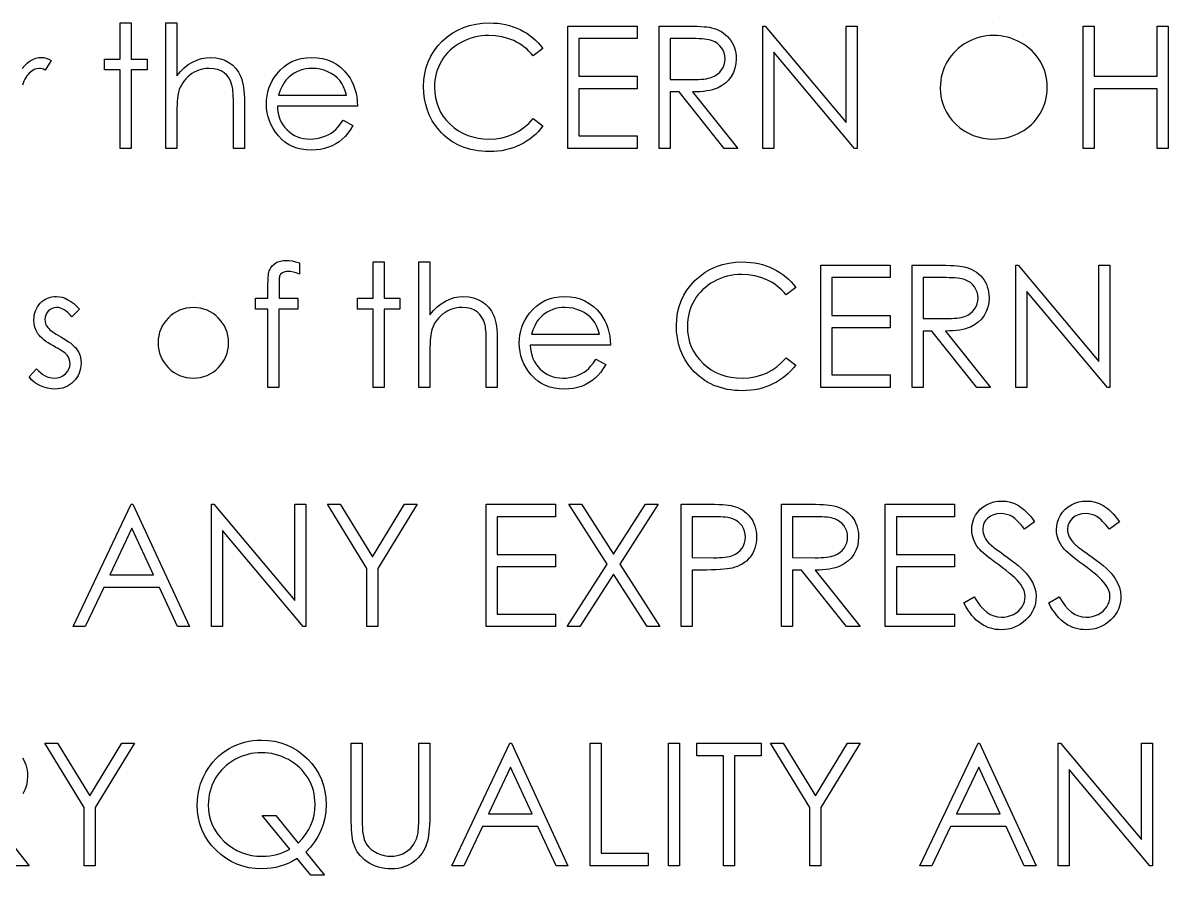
# Model space of a CAD drawing. Header units: millimetres. Extents: x -115 to 178, y -25 to 102.
# Drawn here: x 45.21 to 77.92, y 70.6 to 94.96 of the extents above; entities that cross this region are included whole.
import ezdxf

# ---------------------------------------------------------------- set-up
doc = ezdxf.new("R2010")
doc.units = ezdxf.units.MM

msp = doc.modelspace()

# ---------------------------------------------------------------- linework, layer by layer
at = {"color": 7, "linetype": 'Continuous'}
for p, q in [((72.918, 94.96), (72.918, 94.96)), ((50.08, 87.14), (50.08, 87.14))]:
    msp.add_line(p, q, dxfattribs=at)
at = {"color": 7, "linetype": 'Continuous', "flags": 128}
for points in [[(47.992, 94.96), (48.306, 94.96), (48.306, 94.96), (48.306, 93.928), (48.306, 93.928), (48.755, 93.928), (48.755, 93.928), (48.755, 93.614), (48.755, 93.614), (48.306, 93.614), (48.306, 93.614), (48.306, 91.37), (48.306, 91.37), (47.992, 91.37), (47.992, 91.37), (47.992, 93.614), (47.992, 93.614), (47.543, 93.614), (47.543, 93.614), (47.543, 93.928), (47.543, 93.928), (47.992, 93.928), (47.992, 93.928), (47.992, 94.96)], [(49.293, 94.96), (49.607, 94.96), (49.607, 94.96), (49.607, 93.445), (49.607, 93.445), (49.711, 93.569), (49.82, 93.676), (49.934, 93.768), (50.053, 93.841), (50.177, 93.899), (50.307, 93.94), (50.441, 93.965), (50.58, 93.973), (50.58, 93.973), (50.722, 93.964), (50.855, 93.937), (50.98, 93.892), (51.096, 93.829), (51.202, 93.75), (51.293, 93.66), (51.368, 93.556), (51.429, 93.44), (51.455, 93.375), (51.476, 93.301), (51.495, 93.219), (51.51, 93.127), (51.521, 93.027), (51.53, 92.919), (51.535, 92.802), (51.537, 92.677), (51.537, 92.677), (51.537, 91.37), (51.537, 91.37), (51.223, 91.37), (51.223, 91.37), (51.223, 92.574), (51.223, 92.574), (51.222, 92.678), (51.221, 92.773), (51.218, 92.86), (51.214, 92.937), (51.209, 93.005), (51.202, 93.064), (51.195, 93.115), (51.186, 93.156), (51.186, 93.156), (51.148, 93.273), (51.098, 93.376), (51.035, 93.462), (50.958, 93.533), (50.869, 93.588), (50.768, 93.627), (50.653, 93.651), (50.525, 93.659), (50.525, 93.659), (50.449, 93.656), (50.376, 93.647), (50.303, 93.632), (50.234, 93.611), (50.166, 93.583), (50.101, 93.55), (50.037, 93.51), (49.975, 93.464), (49.917, 93.414), (49.865, 93.361), (49.817, 93.305), (49.774, 93.246), (49.737, 93.184), (49.705, 93.12), (49.677, 93.052), (49.656, 92.982), (49.656, 92.982), (49.644, 92.93), (49.635, 92.869), (49.626, 92.799), (49.619, 92.717), (49.614, 92.627), (49.61, 92.526), (49.608, 92.416), (49.607, 92.295), (49.607, 92.295), (49.607, 91.37), (49.607, 91.37), (49.293, 91.37), (49.293, 91.37), (49.293, 94.96)], [(60.062, 94.228), (59.788, 94.018), (59.788, 94.018), (59.728, 94.087), (59.666, 94.153), (59.6, 94.214), (59.532, 94.27), (59.461, 94.322), (59.387, 94.37), (59.31, 94.413), (59.23, 94.453), (59.063, 94.518), (58.889, 94.564), (58.706, 94.592), (58.516, 94.601), (58.516, 94.601), (58.411, 94.598), (58.307, 94.589), (58.205, 94.573), (58.106, 94.551), (58.008, 94.523), (57.913, 94.49), (57.82, 94.449), (57.728, 94.403), (57.639, 94.351), (57.557, 94.295), (57.479, 94.235), (57.406, 94.17), (57.338, 94.101), (57.275, 94.028), (57.218, 93.951), (57.165, 93.869), (57.118, 93.784), (57.078, 93.697), (57.044, 93.607), (57.016, 93.514), (56.994, 93.418), (56.979, 93.321), (56.969, 93.22), (56.966, 93.117), (56.966, 93.117), (56.973, 92.962), (56.994, 92.814), (57.029, 92.672), (57.078, 92.538), (57.14, 92.409), (57.217, 92.287), (57.308, 92.171), (57.412, 92.062), (57.527, 91.964), (57.65, 91.877), (57.78, 91.805), (57.916, 91.746), (58.061, 91.699), (58.212, 91.666), (58.371, 91.646), (58.537, 91.64), (58.537, 91.64), (58.72, 91.649), (58.896, 91.676), (59.063, 91.722), (59.224, 91.786), (59.376, 91.868), (59.521, 91.968), (59.658, 92.086), (59.788, 92.223), (59.788, 92.223), (60.062, 92.015), (60.062, 92.015), (59.995, 91.93), (59.924, 91.849), (59.849, 91.774), (59.769, 91.704), (59.686, 91.638), (59.598, 91.578), (59.506, 91.523), (59.411, 91.472), (59.312, 91.427), (59.211, 91.389), (59.106, 91.356), (58.998, 91.328), (58.888, 91.307), (58.774, 91.293), (58.659, 91.284), (58.54, 91.281), (58.54, 91.281), (58.427, 91.283), (58.317, 91.291), (58.21, 91.302), (58.106, 91.319), (58.005, 91.34), (57.908, 91.367), (57.813, 91.398), (57.721, 91.434), (57.632, 91.474), (57.547, 91.52), (57.464, 91.57), (57.384, 91.625), (57.308, 91.685), (57.234, 91.749), (57.163, 91.818), (57.096, 91.893), (57.096, 91.893), (56.992, 92.025), (56.902, 92.165), (56.825, 92.311), (56.763, 92.464), (56.715, 92.623), (56.68, 92.789), (56.659, 92.961), (56.652, 93.141), (56.652, 93.141), (56.661, 93.329), (56.686, 93.51), (56.728, 93.683), (56.787, 93.849), (56.862, 94.007), (56.954, 94.157), (57.063, 94.3), (57.189, 94.435), (57.328, 94.558), (57.475, 94.665), (57.63, 94.755), (57.794, 94.829), (57.967, 94.887), (58.148, 94.927), (58.338, 94.952), (58.535, 94.96), (58.535, 94.96), (58.656, 94.957), (58.774, 94.948), (58.888, 94.933), (58.999, 94.912), (59.108, 94.885), (59.214, 94.852), (59.317, 94.812), (59.417, 94.767), (59.513, 94.717), (59.605, 94.662), (59.692, 94.601), (59.775, 94.537), (59.853, 94.467), (59.928, 94.392), (59.997, 94.312), (60.062, 94.228)], [(60.78, 94.87), (62.755, 94.87), (62.755, 94.87), (62.755, 94.511), (62.755, 94.511), (61.094, 94.511), (61.094, 94.511), (61.094, 93.435), (61.094, 93.435), (62.755, 93.435), (62.755, 93.435), (62.755, 93.076), (62.755, 93.076), (61.094, 93.076), (61.094, 93.076), (61.094, 91.729), (61.094, 91.729), (62.755, 91.729), (62.755, 91.729), (62.755, 91.37), (62.755, 91.37), (60.78, 91.37), (60.78, 91.37), (60.78, 94.87)], [(63.383, 94.87), (64.083, 94.87), (64.083, 94.87), (64.224, 94.87), (64.353, 94.868), (64.469, 94.863), (64.574, 94.859), (64.667, 94.852), (64.749, 94.844), (64.819, 94.834), (64.876, 94.823), (64.876, 94.823), (64.953, 94.802), (65.026, 94.777), (65.095, 94.746), (65.16, 94.71), (65.222, 94.669), (65.28, 94.622), (65.335, 94.571), (65.385, 94.514), (65.432, 94.454), (65.472, 94.389), (65.505, 94.322), (65.533, 94.251), (65.554, 94.177), (65.57, 94.1), (65.579, 94.019), (65.582, 93.934), (65.582, 93.934), (65.573, 93.795), (65.547, 93.665), (65.504, 93.543), (65.444, 93.429), (65.367, 93.327), (65.276, 93.238), (65.169, 93.162), (65.049, 93.099), (64.981, 93.073), (64.909, 93.05), (64.829, 93.031), (64.744, 93.015), (64.652, 93.003), (64.554, 92.994), (64.451, 92.988), (64.341, 92.986), (64.341, 92.986), (65.627, 91.37), (65.627, 91.37), (65.238, 91.37), (65.238, 91.37), (63.952, 92.986), (63.952, 92.986), (63.697, 92.986), (63.697, 92.986), (63.697, 91.37), (63.697, 91.37), (63.383, 91.37), (63.383, 91.37), (63.383, 94.87)], [(66.344, 91.37), (66.344, 94.87), (66.344, 94.87), (66.41, 94.87), (66.41, 94.87), (68.723, 92.116), (68.723, 92.116), (68.723, 94.87), (68.723, 94.87), (69.037, 94.87), (69.037, 94.87), (69.037, 91.37), (69.037, 91.37), (68.965, 91.37), (68.965, 91.37), (66.659, 94.119), (66.659, 94.119), (66.659, 91.37), (66.659, 91.37), (66.344, 91.37)], [(75.498, 94.87), (75.812, 94.87), (75.812, 94.87), (75.812, 93.435), (75.812, 93.435), (77.607, 93.435), (77.607, 93.435), (77.607, 94.87), (77.607, 94.87), (77.921, 94.87), (77.921, 94.87), (77.921, 91.37), (77.921, 91.37), (77.607, 91.37), (77.607, 91.37), (77.607, 93.076), (77.607, 93.076), (75.812, 93.076), (75.812, 93.076), (75.812, 91.37), (75.812, 91.37), (75.498, 91.37), (75.498, 91.37), (75.498, 94.87)], [(72.934, 94.601), (72.834, 94.598), (72.736, 94.589), (72.639, 94.573), (72.544, 94.551), (72.45, 94.523), (72.357, 94.488), (72.265, 94.448), (72.175, 94.401), (72.088, 94.349), (72.006, 94.292), (71.929, 94.231), (71.857, 94.166), (71.789, 94.096), (71.726, 94.023), (71.669, 93.944), (71.616, 93.862), (71.569, 93.776), (71.528, 93.688), (71.493, 93.597), (71.465, 93.503), (71.443, 93.408), (71.428, 93.31), (71.418, 93.21), (71.415, 93.106), (71.415, 93.106), (71.422, 92.955), (71.443, 92.81), (71.477, 92.671), (71.526, 92.538), (71.589, 92.41), (71.665, 92.289), (71.756, 92.174), (71.86, 92.065), (71.974, 91.965), (72.094, 91.879), (72.22, 91.806), (72.351, 91.746), (72.488, 91.699), (72.631, 91.666), (72.779, 91.646), (72.934, 91.64), (72.934, 91.64), (73.037, 91.643), (73.139, 91.652), (73.239, 91.667), (73.337, 91.689), (73.433, 91.716), (73.527, 91.749), (73.619, 91.789), (73.71, 91.835), (73.797, 91.886), (73.879, 91.941), (73.955, 92.001), (74.027, 92.066), (74.095, 92.135), (74.157, 92.208), (74.214, 92.286), (74.266, 92.369), (74.313, 92.455), (74.354, 92.543), (74.388, 92.634), (74.416, 92.727), (74.438, 92.822), (74.454, 92.92), (74.463, 93.02), (74.466, 93.123), (74.466, 93.123), (74.463, 93.224), (74.454, 93.324), (74.438, 93.421), (74.416, 93.515), (74.388, 93.607), (74.354, 93.696), (74.313, 93.783), (74.266, 93.868), (74.214, 93.949), (74.156, 94.026), (74.093, 94.099), (74.026, 94.168), (73.953, 94.232), (73.874, 94.293), (73.792, 94.349), (73.703, 94.401), (73.612, 94.448), (73.519, 94.488), (73.425, 94.523), (73.33, 94.551), (73.232, 94.573), (73.134, 94.589), (73.035, 94.598), (72.934, 94.601)], [(63.697, 94.511), (63.697, 93.345), (63.697, 93.345), (64.338, 93.34), (64.338, 93.34), (64.428, 93.341), (64.512, 93.344), (64.59, 93.349), (64.662, 93.356), (64.728, 93.365), (64.787, 93.376), (64.841, 93.39), (64.889, 93.405), (64.973, 93.443), (65.048, 93.49), (65.113, 93.547), (65.167, 93.614), (65.211, 93.688), (65.242, 93.766), (65.261, 93.849), (65.268, 93.935), (65.268, 93.935), (65.261, 94.019), (65.242, 94.1), (65.21, 94.176), (65.166, 94.249), (65.111, 94.314), (65.049, 94.37), (64.979, 94.415), (64.9, 94.45), (64.855, 94.465), (64.804, 94.477), (64.746, 94.488), (64.681, 94.496), (64.609, 94.503), (64.531, 94.508), (64.445, 94.511), (64.353, 94.511), (64.353, 94.511), (63.697, 94.511)], [(45.192, 93.655), (45.265, 93.744), (45.34, 93.816), (45.417, 93.873), (45.497, 93.917), (45.578, 93.948), (45.66, 93.967), (45.744, 93.973), (45.744, 93.973), (45.809, 93.967), (45.877, 93.951), (45.946, 93.924), (46.018, 93.885), (46.018, 93.885), (45.845, 93.613), (45.845, 93.613), (45.799, 93.633), (45.757, 93.648), (45.719, 93.656), (45.684, 93.659), (45.684, 93.659), (45.609, 93.651), (45.535, 93.625), (45.463, 93.583), (45.391, 93.524), (45.357, 93.489), (45.325, 93.448), (45.295, 93.403), (45.267, 93.353), (45.241, 93.299), (45.218, 93.24), (45.196, 93.176)], [(54.354, 92.178), (54.633, 92.032), (54.633, 92.032), (54.564, 91.915), (54.491, 91.809), (54.412, 91.715), (54.328, 91.634), (54.239, 91.563), (54.145, 91.502), (54.045, 91.448), (53.94, 91.404), (53.828, 91.37), (53.71, 91.345), (53.584, 91.331), (53.452, 91.326), (53.452, 91.326), (53.304, 91.332), (53.165, 91.351), (53.035, 91.382), (52.912, 91.427), (52.799, 91.483), (52.693, 91.553), (52.595, 91.635), (52.506, 91.729), (52.426, 91.832), (52.356, 91.938), (52.298, 92.047), (52.25, 92.16), (52.213, 92.276), (52.186, 92.394), (52.171, 92.517), (52.165, 92.642), (52.165, 92.642), (52.17, 92.76), (52.183, 92.875), (52.206, 92.987), (52.239, 93.095), (52.28, 93.2), (52.33, 93.302), (52.391, 93.401), (52.459, 93.496), (52.459, 93.496), (52.557, 93.608), (52.662, 93.705), (52.775, 93.787), (52.896, 93.854), (53.025, 93.906), (53.162, 93.944), (53.306, 93.965), (53.459, 93.973), (53.459, 93.973), (53.616, 93.965), (53.766, 93.941), (53.907, 93.902), (54.039, 93.848), (54.164, 93.777), (54.28, 93.69), (54.389, 93.587), (54.489, 93.47), (54.489, 93.47), (54.554, 93.378), (54.609, 93.281), (54.657, 93.178), (54.695, 93.07), (54.726, 92.956), (54.749, 92.837), (54.762, 92.712), (54.768, 92.582), (54.768, 92.582), (52.479, 92.582), (52.479, 92.582), (52.485, 92.481), (52.499, 92.384), (52.522, 92.292), (52.553, 92.206), (52.591, 92.123), (52.637, 92.046), (52.692, 91.973), (52.754, 91.904), (52.823, 91.842), (52.895, 91.788), (52.971, 91.743), (53.052, 91.706), (53.136, 91.677), (53.224, 91.657), (53.316, 91.644), (53.412, 91.64), (53.412, 91.64), (53.506, 91.643), (53.598, 91.654), (53.689, 91.673), (53.779, 91.699), (53.865, 91.732), (53.944, 91.769), (54.017, 91.811), (54.083, 91.858), (54.146, 91.915), (54.213, 91.988), (54.282, 92.075), (54.354, 92.178)], [(54.453, 92.896), (54.416, 93.02), (54.371, 93.131), (54.318, 93.228), (54.258, 93.313), (54.189, 93.387), (54.109, 93.454), (54.019, 93.512), (53.919, 93.564), (53.813, 93.606), (53.703, 93.635), (53.59, 93.653), (53.475, 93.659), (53.475, 93.659), (53.381, 93.655), (53.29, 93.644), (53.203, 93.625), (53.119, 93.599), (53.038, 93.565), (52.961, 93.524), (52.887, 93.475), (52.816, 93.419), (52.816, 93.419), (52.767, 93.373), (52.722, 93.321), (52.679, 93.264), (52.64, 93.202), (52.603, 93.133), (52.57, 93.059), (52.539, 92.981), (52.512, 92.896), (52.512, 92.896), (54.453, 92.896)], [(53.107, 88.106), (53.107, 87.779), (53.107, 87.779), (53.018, 87.813), (52.935, 87.838), (52.858, 87.853), (52.789, 87.858), (52.789, 87.858), (52.742, 87.855), (52.699, 87.848), (52.66, 87.835), (52.625, 87.818), (52.595, 87.797), (52.572, 87.775), (52.554, 87.751), (52.543, 87.726), (52.539, 87.71), (52.536, 87.689), (52.532, 87.663), (52.53, 87.631), (52.528, 87.593), (52.527, 87.551), (52.526, 87.503), (52.526, 87.45), (52.526, 87.45), (52.526, 87.095), (52.526, 87.095), (53.062, 87.095), (53.062, 87.095), (53.062, 86.781), (53.062, 86.781), (52.525, 86.781), (52.525, 86.781), (52.524, 84.537), (52.524, 84.537), (52.21, 84.537), (52.21, 84.537), (52.21, 86.781), (52.21, 86.781), (51.851, 86.781), (51.851, 86.781), (51.851, 87.095), (51.851, 87.095), (52.21, 87.095), (52.21, 87.095), (52.21, 87.504), (52.21, 87.504), (52.211, 87.572), (52.213, 87.634), (52.217, 87.691), (52.222, 87.745), (52.229, 87.792), (52.239, 87.835), (52.248, 87.872), (52.26, 87.905), (52.29, 87.962), (52.328, 88.013), (52.375, 88.059), (52.431, 88.098), (52.495, 88.13), (52.565, 88.154), (52.642, 88.167), (52.724, 88.172), (52.724, 88.172), (52.809, 88.168), (52.9, 88.156), (53, 88.135), (53.107, 88.106)], [(55.216, 88.127), (55.53, 88.127), (55.53, 88.127), (55.53, 87.095), (55.53, 87.095), (55.979, 87.095), (55.979, 87.095), (55.979, 86.781), (55.979, 86.781), (55.53, 86.781), (55.53, 86.781), (55.53, 84.537), (55.53, 84.537), (55.216, 84.537), (55.216, 84.537), (55.216, 86.781), (55.216, 86.781), (54.768, 86.781), (54.768, 86.781), (54.768, 87.095), (54.768, 87.095), (55.216, 87.095), (55.216, 87.095), (55.216, 88.127)], [(56.518, 88.127), (56.832, 88.127), (56.832, 88.127), (56.832, 86.612), (56.832, 86.612), (56.935, 86.736), (57.045, 86.843), (57.158, 86.934), (57.278, 87.008), (57.402, 87.065), (57.531, 87.107), (57.665, 87.131), (57.805, 87.14), (57.805, 87.14), (57.946, 87.131), (58.08, 87.104), (58.204, 87.058), (58.321, 86.995), (58.426, 86.917), (58.517, 86.826), (58.593, 86.723), (58.654, 86.607), (58.679, 86.542), (58.701, 86.467), (58.719, 86.385), (58.734, 86.294), (58.746, 86.194), (58.754, 86.086), (58.76, 85.969), (58.761, 85.843), (58.761, 85.843), (58.761, 84.537), (58.761, 84.537), (58.447, 84.537), (58.447, 84.537), (58.447, 85.74), (58.447, 85.74), (58.446, 85.845), (58.445, 85.94), (58.442, 86.026), (58.438, 86.104), (58.433, 86.172), (58.427, 86.231), (58.419, 86.282), (58.411, 86.322), (58.411, 86.322), (58.373, 86.44), (58.322, 86.542), (58.259, 86.629), (58.183, 86.699), (58.094, 86.755), (57.992, 86.794), (57.877, 86.818), (57.749, 86.826), (57.749, 86.826), (57.674, 86.823), (57.6, 86.814), (57.528, 86.798), (57.458, 86.777), (57.39, 86.749), (57.325, 86.716), (57.261, 86.676), (57.2, 86.631), (57.142, 86.58), (57.089, 86.528), (57.041, 86.472), (56.998, 86.413), (56.961, 86.351), (56.929, 86.286), (56.902, 86.218), (56.88, 86.148), (56.88, 86.148), (56.869, 86.097), (56.859, 86.036), (56.851, 85.965), (56.844, 85.884), (56.839, 85.794), (56.834, 85.693), (56.832, 85.583), (56.832, 85.462), (56.832, 85.462), (56.832, 84.537), (56.832, 84.537), (56.518, 84.537), (56.518, 84.537), (56.518, 88.127)], [(67.287, 87.395), (67.012, 87.185), (67.012, 87.185), (66.952, 87.254), (66.89, 87.319), (66.825, 87.38), (66.757, 87.437), (66.685, 87.489), (66.612, 87.537), (66.534, 87.58), (66.455, 87.619), (66.288, 87.684), (66.113, 87.731), (65.931, 87.759), (65.74, 87.768), (65.74, 87.768), (65.635, 87.765), (65.531, 87.755), (65.429, 87.74), (65.331, 87.718), (65.232, 87.69), (65.137, 87.656), (65.044, 87.616), (64.952, 87.569), (64.864, 87.518), (64.781, 87.462), (64.703, 87.401), (64.63, 87.337), (64.562, 87.268), (64.5, 87.195), (64.442, 87.117), (64.39, 87.036), (64.343, 86.951), (64.303, 86.863), (64.268, 86.774), (64.24, 86.68), (64.219, 86.585), (64.203, 86.488), (64.193, 86.387), (64.191, 86.284), (64.191, 86.284), (64.198, 86.129), (64.219, 85.981), (64.253, 85.839), (64.302, 85.705), (64.364, 85.575), (64.442, 85.454), (64.532, 85.338), (64.637, 85.229), (64.752, 85.13), (64.874, 85.044), (65.004, 84.972), (65.141, 84.912), (65.285, 84.866), (65.436, 84.833), (65.596, 84.813), (65.762, 84.806), (65.762, 84.806), (65.945, 84.815), (66.12, 84.843), (66.288, 84.888), (66.448, 84.952), (66.6, 85.034), (66.745, 85.134), (66.882, 85.253), (67.012, 85.39), (67.012, 85.39), (67.287, 85.181), (67.287, 85.181), (67.219, 85.097), (67.148, 85.016), (67.073, 84.941), (66.994, 84.871), (66.91, 84.805), (66.823, 84.745), (66.731, 84.689), (66.635, 84.639), (66.537, 84.594), (66.435, 84.555), (66.33, 84.522), (66.222, 84.495), (66.112, 84.474), (65.999, 84.459), (65.883, 84.45), (65.764, 84.447), (65.764, 84.447), (65.651, 84.449), (65.541, 84.457), (65.434, 84.469), (65.331, 84.486), (65.23, 84.507), (65.132, 84.534), (65.038, 84.564), (64.946, 84.6), (64.857, 84.641), (64.771, 84.686), (64.688, 84.737), (64.608, 84.792), (64.532, 84.851), (64.458, 84.916), (64.388, 84.985), (64.32, 85.059), (64.32, 85.059), (64.217, 85.192), (64.126, 85.332), (64.05, 85.477), (63.987, 85.63), (63.939, 85.789), (63.905, 85.956), (63.884, 86.128), (63.877, 86.307), (63.877, 86.307), (63.885, 86.496), (63.91, 86.677), (63.952, 86.85), (64.011, 87.016), (64.086, 87.173), (64.179, 87.324), (64.287, 87.466), (64.414, 87.602), (64.552, 87.725), (64.699, 87.832), (64.855, 87.921), (65.019, 87.996), (65.191, 88.053), (65.372, 88.094), (65.562, 88.118), (65.76, 88.127), (65.76, 88.127), (65.88, 88.124), (65.998, 88.115), (66.112, 88.1), (66.224, 88.079), (66.333, 88.052), (66.438, 88.018), (66.541, 87.979), (66.641, 87.934), (66.737, 87.884), (66.829, 87.828), (66.917, 87.768), (66.999, 87.703), (67.078, 87.633), (67.152, 87.559), (67.222, 87.479), (67.287, 87.395)], [(68.005, 88.037), (69.979, 88.037), (69.979, 88.037), (69.979, 87.678), (69.979, 87.678), (68.319, 87.678), (68.319, 87.678), (68.319, 86.601), (68.319, 86.601), (69.979, 86.601), (69.979, 86.601), (69.979, 86.242), (69.979, 86.242), (68.319, 86.242), (68.319, 86.242), (68.319, 84.896), (68.319, 84.896), (69.979, 84.896), (69.979, 84.896), (69.979, 84.537), (69.979, 84.537), (68.005, 84.537), (68.005, 84.537), (68.005, 88.037)], [(70.607, 88.037), (71.308, 88.037), (71.308, 88.037), (71.448, 88.036), (71.577, 88.034), (71.693, 88.03), (71.798, 88.025), (71.892, 88.018), (71.973, 88.01), (72.043, 88.001), (72.101, 87.989), (72.101, 87.989), (72.177, 87.969), (72.25, 87.943), (72.319, 87.912), (72.385, 87.877), (72.446, 87.835), (72.505, 87.789), (72.559, 87.738), (72.61, 87.681), (72.656, 87.621), (72.696, 87.556), (72.73, 87.489), (72.757, 87.418), (72.779, 87.344), (72.794, 87.267), (72.803, 87.185), (72.806, 87.101), (72.806, 87.101), (72.798, 86.962), (72.772, 86.831), (72.728, 86.709), (72.668, 86.596), (72.591, 86.493), (72.5, 86.404), (72.394, 86.329), (72.273, 86.266), (72.206, 86.24), (72.133, 86.217), (72.054, 86.198), (71.968, 86.182), (71.876, 86.169), (71.779, 86.16), (71.675, 86.155), (71.565, 86.153), (71.565, 86.153), (72.851, 84.537), (72.851, 84.537), (72.462, 84.537), (72.462, 84.537), (71.177, 86.153), (71.177, 86.153), (70.921, 86.153), (70.921, 86.153), (70.921, 84.537), (70.921, 84.537), (70.607, 84.537), (70.607, 84.537), (70.607, 88.037)], [(73.569, 84.537), (73.569, 88.037), (73.569, 88.037), (73.635, 88.037), (73.635, 88.037), (75.947, 85.282), (75.947, 85.282), (75.947, 88.037), (75.947, 88.037), (76.261, 88.037), (76.261, 88.037), (76.261, 84.537), (76.261, 84.537), (76.19, 84.537), (76.19, 84.537), (73.883, 87.286), (73.883, 87.286), (73.883, 84.537), (73.883, 84.537), (73.569, 84.537)], [(70.921, 87.678), (70.921, 86.511), (70.921, 86.511), (71.562, 86.507), (71.562, 86.507), (71.652, 86.507), (71.736, 86.511), (71.814, 86.516), (71.886, 86.523), (71.952, 86.532), (72.012, 86.543), (72.066, 86.556), (72.113, 86.572), (72.197, 86.61), (72.272, 86.657), (72.337, 86.714), (72.392, 86.781), (72.436, 86.855), (72.467, 86.933), (72.486, 87.016), (72.492, 87.102), (72.492, 87.102), (72.486, 87.186), (72.467, 87.267), (72.434, 87.343), (72.39, 87.415), (72.336, 87.481), (72.273, 87.537), (72.203, 87.582), (72.124, 87.617), (72.08, 87.631), (72.028, 87.644), (71.97, 87.654), (71.906, 87.663), (71.834, 87.67), (71.755, 87.675), (71.669, 87.677), (71.578, 87.678), (71.578, 87.678), (70.921, 87.678)], [(46.825, 86.776), (46.612, 86.556), (46.612, 86.556), (46.556, 86.619), (46.5, 86.674), (46.444, 86.72), (46.389, 86.758), (46.334, 86.788), (46.279, 86.809), (46.224, 86.821), (46.17, 86.826), (46.17, 86.826), (46.104, 86.819), (46.043, 86.8), (45.987, 86.767), (45.935, 86.722), (45.893, 86.668), (45.863, 86.61), (45.844, 86.548), (45.838, 86.481), (45.838, 86.481), (45.844, 86.421), (45.86, 86.363), (45.887, 86.305), (45.925, 86.249), (45.925, 86.249), (45.95, 86.221), (45.98, 86.191), (46.017, 86.16), (46.06, 86.127), (46.109, 86.094), (46.163, 86.059), (46.224, 86.023), (46.29, 85.986), (46.29, 85.986), (46.372, 85.939), (46.446, 85.894), (46.514, 85.848), (46.575, 85.803), (46.629, 85.758), (46.677, 85.714), (46.717, 85.67), (46.751, 85.627), (46.751, 85.627), (46.803, 85.536), (46.841, 85.44), (46.862, 85.339), (46.87, 85.231), (46.87, 85.231), (46.867, 85.156), (46.857, 85.083), (46.84, 85.012), (46.817, 84.946), (46.786, 84.881), (46.749, 84.82), (46.706, 84.762), (46.656, 84.707), (46.6, 84.656), (46.542, 84.613), (46.48, 84.576), (46.415, 84.546), (46.346, 84.522), (46.274, 84.506), (46.199, 84.496), (46.121, 84.492), (46.121, 84.492), (46.015, 84.498), (45.912, 84.515), (45.811, 84.544), (45.712, 84.584), (45.619, 84.635), (45.534, 84.694), (45.457, 84.762), (45.389, 84.839), (45.389, 84.839), (45.598, 85.076), (45.598, 85.076), (45.658, 85.012), (45.719, 84.958), (45.781, 84.912), (45.844, 84.874), (45.907, 84.844), (45.973, 84.823), (46.038, 84.811), (46.104, 84.806), (46.104, 84.806), (46.195, 84.814), (46.278, 84.837), (46.355, 84.875), (46.424, 84.929), (46.482, 84.993), (46.523, 85.063), (46.548, 85.137), (46.556, 85.218), (46.556, 85.218), (46.55, 85.285), (46.534, 85.348), (46.508, 85.407), (46.47, 85.462), (46.47, 85.462), (46.445, 85.489), (46.414, 85.517), (46.375, 85.548), (46.33, 85.58), (46.278, 85.614), (46.219, 85.649), (46.154, 85.686), (46.082, 85.726), (46.082, 85.726), (46.004, 85.77), (45.933, 85.814), (45.868, 85.858), (45.809, 85.902), (45.757, 85.945), (45.713, 85.988), (45.673, 86.032), (45.641, 86.075), (45.641, 86.075), (45.59, 86.164), (45.553, 86.26), (45.531, 86.361), (45.524, 86.469), (45.524, 86.469), (45.527, 86.54), (45.535, 86.607), (45.55, 86.671), (45.57, 86.733), (45.595, 86.791), (45.627, 86.847), (45.664, 86.899), (45.707, 86.948), (45.755, 86.993), (45.805, 87.032), (45.858, 87.065), (45.914, 87.092), (45.974, 87.113), (46.036, 87.128), (46.102, 87.137), (46.17, 87.14), (46.17, 87.14), (46.252, 87.134), (46.333, 87.117), (46.415, 87.089), (46.497, 87.049), (46.578, 86.997), (46.66, 86.935), (46.743, 86.861), (46.825, 86.776)], [(61.578, 85.345), (61.857, 85.198), (61.857, 85.198), (61.789, 85.081), (61.715, 84.976), (61.636, 84.882), (61.552, 84.801), (61.463, 84.73), (61.369, 84.668), (61.269, 84.615), (61.164, 84.571), (61.052, 84.536), (60.934, 84.512), (60.808, 84.497), (60.676, 84.492), (60.676, 84.492), (60.529, 84.499), (60.39, 84.518), (60.259, 84.549), (60.137, 84.593), (60.023, 84.65), (59.917, 84.719), (59.819, 84.801), (59.73, 84.896), (59.65, 84.998), (59.581, 85.104), (59.523, 85.214), (59.475, 85.327), (59.437, 85.442), (59.41, 85.561), (59.395, 85.683), (59.389, 85.809), (59.389, 85.809), (59.394, 85.927), (59.408, 86.042), (59.431, 86.153), (59.463, 86.262), (59.504, 86.367), (59.555, 86.469), (59.615, 86.568), (59.684, 86.663), (59.684, 86.663), (59.781, 86.774), (59.886, 86.872), (59.999, 86.953), (60.121, 87.021), (60.25, 87.072), (60.386, 87.11), (60.531, 87.132), (60.684, 87.14), (60.684, 87.14), (60.841, 87.132), (60.99, 87.108), (61.131, 87.069), (61.263, 87.014), (61.388, 86.943), (61.505, 86.856), (61.613, 86.754), (61.714, 86.636), (61.714, 86.636), (61.778, 86.544), (61.833, 86.448), (61.881, 86.345), (61.92, 86.237), (61.951, 86.123), (61.973, 86.004), (61.986, 85.879), (61.992, 85.749), (61.992, 85.749), (59.703, 85.749), (59.703, 85.749), (59.71, 85.648), (59.724, 85.551), (59.746, 85.459), (59.777, 85.372), (59.815, 85.29), (59.861, 85.212), (59.916, 85.139), (59.978, 85.071), (60.047, 85.009), (60.119, 84.955), (60.196, 84.909), (60.276, 84.872), (60.36, 84.844), (60.449, 84.823), (60.541, 84.811), (60.637, 84.806), (60.637, 84.806), (60.731, 84.81), (60.822, 84.821), (60.914, 84.84), (61.003, 84.866), (61.09, 84.898), (61.169, 84.936), (61.241, 84.978), (61.307, 85.025), (61.371, 85.082), (61.437, 85.155), (61.507, 85.242), (61.578, 85.345)], [(61.678, 86.063), (61.641, 86.187), (61.595, 86.298), (61.542, 86.395), (61.482, 86.479), (61.413, 86.554), (61.334, 86.62), (61.244, 86.679), (61.144, 86.73), (61.037, 86.772), (60.927, 86.802), (60.815, 86.82), (60.7, 86.826), (60.7, 86.826), (60.606, 86.822), (60.515, 86.811), (60.427, 86.792), (60.344, 86.766), (60.262, 86.732), (60.185, 86.691), (60.111, 86.642), (60.041, 86.586), (60.041, 86.586), (59.992, 86.54), (59.946, 86.488), (59.903, 86.431), (59.864, 86.368), (59.828, 86.3), (59.794, 86.226), (59.764, 86.148), (59.736, 86.063), (59.736, 86.063), (61.678, 86.063)], [(48.351, 81.204), (49.966, 77.704), (49.966, 77.704), (49.625, 77.704), (49.625, 77.704), (49.107, 78.826), (49.107, 78.826), (47.521, 78.826), (47.521, 78.826), (46.989, 77.704), (46.989, 77.704), (46.646, 77.704), (46.646, 77.704), (48.306, 81.204), (48.306, 81.204), (48.351, 81.204)], [(50.594, 77.704), (50.594, 81.204), (50.594, 81.204), (50.66, 81.204), (50.66, 81.204), (52.973, 78.449), (52.973, 78.449), (52.973, 81.204), (52.973, 81.204), (53.287, 81.204), (53.287, 81.204), (53.287, 77.704), (53.287, 77.704), (53.215, 77.704), (53.215, 77.704), (50.909, 80.452), (50.909, 80.452), (50.909, 77.704), (50.909, 77.704), (50.594, 77.704)], [(53.915, 81.204), (54.275, 81.204), (54.275, 81.204), (55.195, 79.7), (55.195, 79.7), (56.113, 81.204), (56.113, 81.204), (56.473, 81.204), (56.473, 81.204), (55.351, 79.368), (55.351, 79.368), (55.351, 77.704), (55.351, 77.704), (55.037, 77.704), (55.037, 77.704), (55.037, 79.368), (55.037, 79.368), (53.915, 81.204)], [(58.447, 81.204), (60.421, 81.204), (60.421, 81.204), (60.421, 80.845), (60.421, 80.845), (58.761, 80.845), (58.761, 80.845), (58.761, 79.768), (58.761, 79.768), (60.421, 79.768), (60.421, 79.768), (60.421, 79.409), (60.421, 79.409), (58.761, 79.409), (58.761, 79.409), (58.761, 78.063), (58.761, 78.063), (60.421, 78.063), (60.421, 78.063), (60.421, 77.704), (60.421, 77.704), (58.447, 77.704), (58.447, 77.704), (58.447, 81.204)], [(60.803, 81.204), (61.165, 81.204), (61.165, 81.204), (62.082, 79.772), (62.082, 79.772), (62.998, 81.204), (62.998, 81.204), (63.36, 81.204), (63.36, 81.204), (62.263, 79.489), (62.263, 79.489), (63.405, 77.704), (63.405, 77.704), (63.043, 77.704), (63.043, 77.704), (62.082, 79.206), (62.082, 79.206), (61.12, 77.704), (61.12, 77.704), (60.758, 77.704), (60.758, 77.704), (61.901, 79.489), (61.901, 79.489), (60.803, 81.204)], [(64.011, 81.204), (64.698, 81.204), (64.698, 81.204), (64.839, 81.203), (64.969, 81.2), (65.087, 81.196), (65.193, 81.19), (65.286, 81.183), (65.368, 81.174), (65.437, 81.164), (65.495, 81.151), (65.495, 81.151), (65.567, 81.13), (65.636, 81.104), (65.701, 81.073), (65.763, 81.038), (65.821, 80.997), (65.877, 80.951), (65.929, 80.901), (65.977, 80.846), (66.021, 80.786), (66.059, 80.723), (66.091, 80.656), (66.118, 80.585), (66.138, 80.51), (66.153, 80.433), (66.162, 80.351), (66.165, 80.265), (66.165, 80.265), (66.162, 80.179), (66.153, 80.097), (66.139, 80.018), (66.119, 79.944), (66.092, 79.873), (66.06, 79.806), (66.023, 79.743), (65.979, 79.684), (65.931, 79.63), (65.878, 79.579), (65.82, 79.534), (65.758, 79.493), (65.692, 79.457), (65.621, 79.426), (65.546, 79.399), (65.467, 79.377), (65.467, 79.377), (65.401, 79.363), (65.322, 79.351), (65.23, 79.342), (65.124, 79.334), (65.007, 79.328), (64.876, 79.323), (64.733, 79.32), (64.576, 79.319), (64.576, 79.319), (64.325, 79.319), (64.325, 79.319), (64.325, 77.704), (64.325, 77.704), (64.011, 77.704), (64.011, 77.704), (64.011, 81.204)], [(66.883, 81.204), (67.583, 81.204), (67.583, 81.204), (67.724, 81.203), (67.853, 81.201), (67.969, 81.197), (68.074, 81.192), (68.167, 81.185), (68.249, 81.177), (68.319, 81.167), (68.376, 81.156), (68.376, 81.156), (68.453, 81.136), (68.526, 81.11), (68.595, 81.079), (68.66, 81.043), (68.722, 81.002), (68.78, 80.956), (68.835, 80.904), (68.885, 80.848), (68.932, 80.787), (68.972, 80.723), (69.005, 80.656), (69.033, 80.585), (69.054, 80.51), (69.07, 80.433), (69.079, 80.352), (69.082, 80.268), (69.082, 80.268), (69.073, 80.128), (69.047, 79.998), (69.004, 79.876), (68.944, 79.762), (68.867, 79.66), (68.776, 79.571), (68.669, 79.495), (68.549, 79.433), (68.481, 79.407), (68.409, 79.384), (68.329, 79.365), (68.244, 79.349), (68.152, 79.336), (68.054, 79.327), (67.951, 79.321), (67.841, 79.319), (67.841, 79.319), (69.127, 77.704), (69.127, 77.704), (68.738, 77.704), (68.738, 77.704), (67.452, 79.319), (67.452, 79.319), (67.197, 79.319), (67.197, 79.319), (67.197, 77.704), (67.197, 77.704), (66.883, 77.704), (66.883, 77.704), (66.883, 81.204)], [(69.844, 81.204), (71.819, 81.204), (71.819, 81.204), (71.819, 80.845), (71.819, 80.845), (70.159, 80.845), (70.159, 80.845), (70.159, 79.768), (70.159, 79.768), (71.819, 79.768), (71.819, 79.768), (71.819, 79.409), (71.819, 79.409), (70.159, 79.409), (70.159, 79.409), (70.159, 78.063), (70.159, 78.063), (71.819, 78.063), (71.819, 78.063), (71.819, 77.704), (71.819, 77.704), (69.844, 77.704), (69.844, 77.704), (69.844, 81.204)], [(72.088, 78.379), (72.384, 78.556), (72.384, 78.556), (72.469, 78.42), (72.556, 78.301), (72.648, 78.201), (72.742, 78.119), (72.84, 78.055), (72.941, 78.009), (73.045, 77.982), (73.152, 77.973), (73.152, 77.973), (73.244, 77.978), (73.333, 77.993), (73.419, 78.019), (73.503, 78.054), (73.58, 78.099), (73.647, 78.15), (73.705, 78.209), (73.753, 78.274), (73.79, 78.344), (73.817, 78.416), (73.832, 78.49), (73.838, 78.566), (73.838, 78.566), (73.83, 78.653), (73.806, 78.74), (73.767, 78.825), (73.713, 78.91), (73.713, 78.91), (73.665, 78.969), (73.609, 79.032), (73.543, 79.097), (73.469, 79.166), (73.385, 79.236), (73.293, 79.311), (73.192, 79.388), (73.082, 79.468), (73.082, 79.468), (72.971, 79.547), (72.873, 79.621), (72.785, 79.689), (72.708, 79.752), (72.641, 79.809), (72.586, 79.859), (72.542, 79.905), (72.508, 79.944), (72.508, 79.944), (72.462, 80.006), (72.422, 80.069), (72.389, 80.134), (72.361, 80.2), (72.34, 80.267), (72.324, 80.336), (72.315, 80.406), (72.312, 80.477), (72.312, 80.477), (72.319, 80.588), (72.34, 80.694), (72.375, 80.795), (72.423, 80.891), (72.485, 80.979), (72.557, 81.059), (72.641, 81.127), (72.736, 81.186), (72.839, 81.233), (72.947, 81.267), (73.058, 81.287), (73.175, 81.294), (73.175, 81.294), (73.298, 81.286), (73.418, 81.262), (73.533, 81.222), (73.645, 81.167), (73.7, 81.132), (73.755, 81.09), (73.812, 81.042), (73.87, 80.987), (73.928, 80.925), (73.987, 80.857), (74.047, 80.782), (74.107, 80.701), (74.107, 80.701), (73.823, 80.486), (73.823, 80.486), (73.771, 80.552), (73.722, 80.611), (73.674, 80.665), (73.628, 80.713), (73.584, 80.755), (73.542, 80.792), (73.502, 80.822), (73.464, 80.847), (73.388, 80.885), (73.309, 80.913), (73.226, 80.929), (73.14, 80.935), (73.14, 80.935), (73.032, 80.927), (72.934, 80.902), (72.847, 80.862), (72.77, 80.806), (72.707, 80.739), (72.662, 80.664), (72.636, 80.581), (72.627, 80.491), (72.627, 80.491), (72.629, 80.435), (72.639, 80.38), (72.654, 80.325), (72.676, 80.271), (72.706, 80.217), (72.746, 80.16), (72.796, 80.101), (72.857, 80.039), (72.857, 80.039), (72.88, 80.019), (72.913, 79.992), (72.957, 79.959), (73.011, 79.919), (73.075, 79.872), (73.149, 79.818), (73.233, 79.758), (73.328, 79.691), (73.328, 79.691), (73.441, 79.607), (73.546, 79.527), (73.64, 79.448), (73.726, 79.372), (73.802, 79.298), (73.87, 79.227), (73.928, 79.157), (73.976, 79.09), (74.053, 78.958), (74.108, 78.826), (74.141, 78.694), (74.152, 78.561), (74.152, 78.561), (74.148, 78.467), (74.134, 78.376), (74.111, 78.289), (74.079, 78.204), (74.039, 78.122), (73.988, 78.043), (73.929, 77.968), (73.86, 77.896), (73.785, 77.83), (73.707, 77.773), (73.624, 77.724), (73.538, 77.685), (73.448, 77.654), (73.353, 77.632), (73.255, 77.618), (73.152, 77.614), (73.152, 77.614), (73.073, 77.617), (72.995, 77.625), (72.92, 77.639), (72.846, 77.658), (72.774, 77.683), (72.704, 77.713), (72.636, 77.749), (72.57, 77.79), (72.505, 77.838), (72.442, 77.893), (72.38, 77.956), (72.319, 78.026), (72.259, 78.103), (72.201, 78.188), (72.144, 78.279), (72.088, 78.379)], [(74.511, 78.379), (74.807, 78.556), (74.807, 78.556), (74.892, 78.42), (74.979, 78.301), (75.071, 78.201), (75.165, 78.119), (75.263, 78.055), (75.364, 78.009), (75.468, 77.982), (75.575, 77.973), (75.575, 77.973), (75.667, 77.978), (75.756, 77.993), (75.843, 78.019), (75.926, 78.054), (76.003, 78.099), (76.07, 78.15), (76.128, 78.209), (76.176, 78.274), (76.213, 78.344), (76.24, 78.416), (76.256, 78.49), (76.261, 78.566), (76.261, 78.566), (76.253, 78.653), (76.23, 78.74), (76.19, 78.825), (76.136, 78.91), (76.136, 78.91), (76.088, 78.969), (76.032, 79.032), (75.966, 79.097), (75.892, 79.166), (75.808, 79.236), (75.716, 79.311), (75.615, 79.388), (75.505, 79.468), (75.505, 79.468), (75.395, 79.547), (75.296, 79.621), (75.208, 79.689), (75.131, 79.752), (75.064, 79.809), (75.009, 79.859), (74.965, 79.905), (74.931, 79.944), (74.931, 79.944), (74.886, 80.006), (74.846, 80.069), (74.812, 80.134), (74.785, 80.2), (74.763, 80.267), (74.747, 80.336), (74.738, 80.406), (74.735, 80.477), (74.735, 80.477), (74.742, 80.588), (74.764, 80.694), (74.798, 80.795), (74.846, 80.891), (74.908, 80.979), (74.98, 81.059), (75.064, 81.127), (75.159, 81.186), (75.262, 81.233), (75.37, 81.267), (75.481, 81.287), (75.598, 81.294), (75.598, 81.294), (75.721, 81.286), (75.841, 81.262), (75.956, 81.222), (76.068, 81.167), (76.123, 81.132), (76.178, 81.09), (76.235, 81.042), (76.293, 80.987), (76.351, 80.925), (76.41, 80.857), (76.47, 80.782), (76.53, 80.701), (76.53, 80.701), (76.246, 80.486), (76.246, 80.486), (76.195, 80.552), (76.145, 80.611), (76.097, 80.665), (76.051, 80.713), (76.007, 80.755), (75.965, 80.792), (75.925, 80.822), (75.887, 80.847), (75.811, 80.885), (75.732, 80.913), (75.649, 80.929), (75.563, 80.935), (75.563, 80.935), (75.455, 80.927), (75.357, 80.902), (75.27, 80.862), (75.193, 80.806), (75.13, 80.739), (75.085, 80.664), (75.059, 80.581), (75.05, 80.491), (75.05, 80.491), (75.052, 80.435), (75.062, 80.38), (75.077, 80.325), (75.099, 80.271), (75.129, 80.217), (75.169, 80.16), (75.219, 80.101), (75.28, 80.039), (75.28, 80.039), (75.303, 80.019), (75.336, 79.992), (75.38, 79.959), (75.434, 79.919), (75.498, 79.872), (75.572, 79.818), (75.656, 79.758), (75.751, 79.691), (75.751, 79.691), (75.864, 79.607), (75.969, 79.527), (76.063, 79.448), (76.149, 79.372), (76.225, 79.298), (76.293, 79.227), (76.351, 79.157), (76.399, 79.09), (76.476, 78.958), (76.531, 78.826), (76.564, 78.694), (76.575, 78.561), (76.575, 78.561), (76.571, 78.467), (76.557, 78.376), (76.535, 78.289), (76.502, 78.204), (76.462, 78.122), (76.411, 78.043), (76.352, 77.968), (76.284, 77.896), (76.209, 77.83), (76.13, 77.773), (76.047, 77.724), (75.961, 77.685), (75.871, 77.654), (75.776, 77.632), (75.678, 77.618), (75.575, 77.614), (75.575, 77.614), (75.496, 77.617), (75.418, 77.625), (75.343, 77.639), (75.269, 77.658), (75.198, 77.683), (75.127, 77.713), (75.059, 77.749), (74.993, 77.79), (74.928, 77.838), (74.865, 77.893), (74.803, 77.956), (74.742, 78.026), (74.682, 78.103), (74.624, 78.188), (74.567, 78.279), (74.511, 78.379)], [(64.325, 80.845), (64.325, 79.678), (64.325, 79.678), (64.938, 79.67), (64.938, 79.67), (65.028, 79.671), (65.111, 79.675), (65.188, 79.68), (65.26, 79.687), (65.324, 79.696), (65.383, 79.706), (65.435, 79.72), (65.481, 79.734), (65.563, 79.771), (65.636, 79.818), (65.698, 79.876), (65.752, 79.942), (65.795, 80.017), (65.826, 80.095), (65.845, 80.177), (65.851, 80.264), (65.851, 80.264), (65.845, 80.348), (65.826, 80.429), (65.795, 80.506), (65.752, 80.58), (65.699, 80.646), (65.638, 80.702), (65.569, 80.749), (65.493, 80.784), (65.449, 80.798), (65.399, 80.81), (65.343, 80.821), (65.28, 80.829), (65.211, 80.836), (65.136, 80.841), (65.054, 80.844), (64.965, 80.845), (64.965, 80.845), (64.325, 80.845)], [(67.197, 80.845), (67.197, 79.678), (67.197, 79.678), (67.838, 79.673), (67.838, 79.673), (67.928, 79.674), (68.012, 79.677), (68.09, 79.682), (68.162, 79.689), (68.228, 79.698), (68.287, 79.71), (68.341, 79.723), (68.389, 79.738), (68.473, 79.776), (68.548, 79.823), (68.613, 79.881), (68.667, 79.947), (68.711, 80.022), (68.742, 80.1), (68.761, 80.182), (68.768, 80.269), (68.768, 80.269), (68.761, 80.353), (68.742, 80.433), (68.71, 80.51), (68.666, 80.582), (68.611, 80.648), (68.549, 80.703), (68.479, 80.749), (68.4, 80.784), (68.355, 80.798), (68.304, 80.81), (68.246, 80.821), (68.181, 80.829), (68.109, 80.836), (68.031, 80.841), (67.945, 80.844), (67.853, 80.845), (67.853, 80.845), (67.197, 80.845)], [(48.325, 80.522), (47.691, 79.185), (47.691, 79.185), (48.942, 79.185), (48.942, 79.185), (48.325, 80.522)], [(45.838, 74.37), (46.198, 74.37), (46.198, 74.37), (47.118, 72.867), (47.118, 72.867), (48.036, 74.37), (48.036, 74.37), (48.396, 74.37), (48.396, 74.37), (47.274, 72.534), (47.274, 72.534), (47.274, 70.87), (47.274, 70.87), (46.96, 70.87), (46.96, 70.87), (46.96, 72.534), (46.96, 72.534), (45.838, 74.37)], [(53.287, 71.26), (53.825, 70.601), (53.825, 70.601), (53.433, 70.601), (53.433, 70.601), (53.045, 71.077), (53.045, 71.077), (52.927, 71.007), (52.807, 70.947), (52.684, 70.896), (52.56, 70.855), (52.433, 70.822), (52.304, 70.799), (52.173, 70.786), (52.04, 70.781), (52.04, 70.781), (51.849, 70.789), (51.666, 70.814), (51.49, 70.856), (51.323, 70.914), (51.162, 70.989), (51.01, 71.081), (50.864, 71.189), (50.726, 71.314), (50.601, 71.451), (50.492, 71.595), (50.4, 71.746), (50.325, 71.904), (50.266, 72.069), (50.224, 72.24), (50.199, 72.419), (50.191, 72.605), (50.191, 72.605), (50.194, 72.73), (50.206, 72.853), (50.225, 72.973), (50.252, 73.092), (50.286, 73.207), (50.328, 73.322), (50.378, 73.432), (50.435, 73.542), (50.499, 73.647), (50.569, 73.746), (50.644, 73.84), (50.724, 73.927), (50.81, 74.008), (50.902, 74.084), (50.999, 74.153), (51.101, 74.217), (51.208, 74.274), (51.317, 74.323), (51.429, 74.365), (51.544, 74.399), (51.661, 74.426), (51.78, 74.445), (51.902, 74.457), (52.027, 74.46), (52.027, 74.46), (52.218, 74.452), (52.4, 74.427), (52.575, 74.385), (52.743, 74.327), (52.903, 74.252), (53.055, 74.16), (53.2, 74.051), (53.337, 73.927), (53.461, 73.79), (53.57, 73.645), (53.662, 73.493), (53.737, 73.333), (53.795, 73.165), (53.836, 72.99), (53.862, 72.807), (53.87, 72.616), (53.87, 72.616), (53.861, 72.418), (53.834, 72.228), (53.788, 72.046), (53.724, 71.874), (53.642, 71.71), (53.543, 71.553), (53.424, 71.403), (53.287, 71.26)], [(54.588, 74.37), (54.902, 74.37), (54.902, 74.37), (54.902, 72.273), (54.902, 72.273), (54.902, 72.184), (54.903, 72.104), (54.904, 72.033), (54.906, 71.971), (54.908, 71.917), (54.91, 71.872), (54.913, 71.835), (54.916, 71.808), (54.916, 71.808), (54.934, 71.71), (54.96, 71.619), (54.995, 71.538), (55.037, 71.464), (55.091, 71.398), (55.158, 71.337), (55.238, 71.283), (55.33, 71.233), (55.429, 71.192), (55.528, 71.163), (55.627, 71.145), (55.727, 71.14), (55.727, 71.14), (55.812, 71.145), (55.896, 71.158), (55.978, 71.181), (56.059, 71.213), (56.135, 71.253), (56.205, 71.3), (56.268, 71.355), (56.325, 71.416), (56.374, 71.484), (56.418, 71.56), (56.453, 71.641), (56.482, 71.73), (56.482, 71.73), (56.49, 71.767), (56.497, 71.813), (56.504, 71.869), (56.508, 71.932), (56.513, 72.004), (56.515, 72.086), (56.517, 72.175), (56.518, 72.273), (56.518, 72.273), (56.518, 74.37), (56.518, 74.37), (56.832, 74.37), (56.832, 74.37), (56.832, 72.257), (56.832, 72.257), (56.83, 72.142), (56.826, 72.034), (56.819, 71.93), (56.809, 71.832), (56.797, 71.741), (56.782, 71.654), (56.764, 71.573), (56.743, 71.498), (56.718, 71.427), (56.687, 71.358), (56.651, 71.292), (56.61, 71.228), (56.562, 71.166), (56.51, 71.107), (56.452, 71.049), (56.388, 70.995), (56.32, 70.945), (56.248, 70.901), (56.173, 70.864), (56.094, 70.834), (56.012, 70.811), (55.926, 70.794), (55.837, 70.784), (55.744, 70.781), (55.744, 70.781), (55.643, 70.784), (55.546, 70.793), (55.453, 70.809), (55.363, 70.831), (55.277, 70.86), (55.195, 70.894), (55.117, 70.936), (55.042, 70.983), (54.972, 71.035), (54.908, 71.092), (54.85, 71.153), (54.798, 71.218), (54.752, 71.287), (54.712, 71.361), (54.678, 71.438), (54.65, 71.519), (54.65, 71.519), (54.636, 71.575), (54.623, 71.642), (54.613, 71.719), (54.603, 71.806), (54.597, 71.903), (54.592, 72.01), (54.589, 72.128), (54.588, 72.257), (54.588, 72.257), (54.588, 74.37)], [(59.165, 74.37), (60.78, 70.87), (60.78, 70.87), (60.439, 70.87), (60.439, 70.87), (59.921, 71.992), (59.921, 71.992), (58.335, 71.992), (58.335, 71.992), (57.803, 70.87), (57.803, 70.87), (57.46, 70.87), (57.46, 70.87), (59.12, 74.37), (59.12, 74.37), (59.165, 74.37)], [(61.409, 74.37), (61.723, 74.37), (61.723, 74.37), (61.723, 71.229), (61.723, 71.229), (63.069, 71.229), (63.069, 71.229), (63.069, 70.87), (63.069, 70.87), (61.409, 70.87), (61.409, 70.87), (61.409, 74.37)], [(63.652, 74.37), (63.966, 74.37), (63.966, 74.37), (63.966, 70.87), (63.966, 70.87), (63.652, 70.87), (63.652, 70.87), (63.652, 74.37)], [(64.46, 74.011), (64.46, 74.37), (64.46, 74.37), (66.3, 74.37), (66.3, 74.37), (66.3, 74.011), (66.3, 74.011), (65.537, 74.011), (65.537, 74.011), (65.537, 70.87), (65.537, 70.87), (65.223, 70.87), (65.223, 70.87), (65.223, 74.011), (65.223, 74.011), (64.46, 74.011)], [(66.569, 74.37), (66.928, 74.37), (66.928, 74.37), (67.848, 72.867), (67.848, 72.867), (68.767, 74.37), (68.767, 74.37), (69.127, 74.37), (69.127, 74.37), (68.005, 72.534), (68.005, 72.534), (68.005, 70.87), (68.005, 70.87), (67.691, 70.87), (67.691, 70.87), (67.691, 72.534), (67.691, 72.534), (66.569, 74.37)], [(72.537, 74.37), (74.152, 70.87), (74.152, 70.87), (73.811, 70.87), (73.811, 70.87), (73.293, 71.992), (73.293, 71.992), (71.707, 71.992), (71.707, 71.992), (71.174, 70.87), (71.174, 70.87), (70.832, 70.87), (70.832, 70.87), (72.492, 74.37), (72.492, 74.37), (72.537, 74.37)], [(74.78, 70.87), (74.78, 74.37), (74.78, 74.37), (74.846, 74.37), (74.846, 74.37), (77.159, 71.616), (77.159, 71.616), (77.159, 74.37), (77.159, 74.37), (77.473, 74.37), (77.473, 74.37), (77.473, 70.87), (77.473, 70.87), (77.401, 70.87), (77.401, 70.87), (75.094, 73.619), (75.094, 73.619), (75.094, 70.87), (75.094, 70.87), (74.78, 70.87)], [(45.194, 73.954), (45.234, 73.889), (45.268, 73.822), (45.295, 73.751), (45.317, 73.677), (45.333, 73.6), (45.342, 73.519), (45.344, 73.434), (45.344, 73.434), (45.336, 73.295), (45.31, 73.165), (45.267, 73.043), (45.206, 72.929)], [(53.076, 71.519), (53.189, 71.637), (53.286, 71.762), (53.369, 71.891), (53.436, 72.027), (53.489, 72.168), (53.526, 72.315), (53.548, 72.468), (53.556, 72.625), (53.556, 72.625), (53.553, 72.727), (53.543, 72.826), (53.528, 72.923), (53.506, 73.017), (53.478, 73.109), (53.444, 73.198), (53.403, 73.285), (53.356, 73.369), (53.304, 73.451), (53.246, 73.527), (53.183, 73.6), (53.116, 73.669), (53.043, 73.733), (52.964, 73.793), (52.882, 73.85), (52.793, 73.901), (52.702, 73.948), (52.609, 73.989), (52.516, 74.023), (52.42, 74.051), (52.324, 74.073), (52.227, 74.089), (52.128, 74.098), (52.028, 74.101), (52.028, 74.101), (51.928, 74.098), (51.828, 74.089), (51.731, 74.073), (51.635, 74.051), (51.54, 74.023), (51.447, 73.989), (51.355, 73.949), (51.265, 73.902), (51.178, 73.85), (51.096, 73.794), (51.019, 73.733), (50.946, 73.668), (50.879, 73.599), (50.816, 73.524), (50.759, 73.446), (50.706, 73.363), (50.659, 73.277), (50.618, 73.188), (50.583, 73.097), (50.555, 73.004), (50.533, 72.908), (50.517, 72.81), (50.508, 72.71), (50.505, 72.606), (50.505, 72.606), (50.512, 72.455), (50.533, 72.31), (50.569, 72.171), (50.618, 72.038), (50.681, 71.91), (50.759, 71.789), (50.852, 71.674), (50.958, 71.565), (51.074, 71.465), (51.196, 71.379), (51.324, 71.306), (51.458, 71.246), (51.597, 71.199), (51.742, 71.166), (51.894, 71.146), (52.051, 71.14), (52.051, 71.14), (52.159, 71.143), (52.264, 71.152), (52.365, 71.168), (52.465, 71.19), (52.56, 71.218), (52.654, 71.253), (52.743, 71.293), (52.83, 71.34), (52.83, 71.34), (52.042, 72.306), (52.042, 72.306), (52.434, 72.306), (52.434, 72.306), (53.076, 71.519)], [(59.139, 73.688), (58.505, 72.351), (58.505, 72.351), (59.756, 72.351), (59.756, 72.351), (59.139, 73.688)], [(72.511, 73.688), (71.877, 72.351), (71.877, 72.351), (73.128, 72.351), (73.128, 72.351), (72.511, 73.688)], [(44.103, 72.486), (45.389, 70.87), (45.389, 70.87), (45.001, 70.87)]]:
    msp.add_lwpolyline(points, dxfattribs=at)
at = {"color": 7, "linetype": 'Continuous'}
msp.add_arc((50.078, 85.816), 1.009, 90.0000361583, 89.9999638416, dxfattribs=at)

doc.saveas('drawing.dxf')
